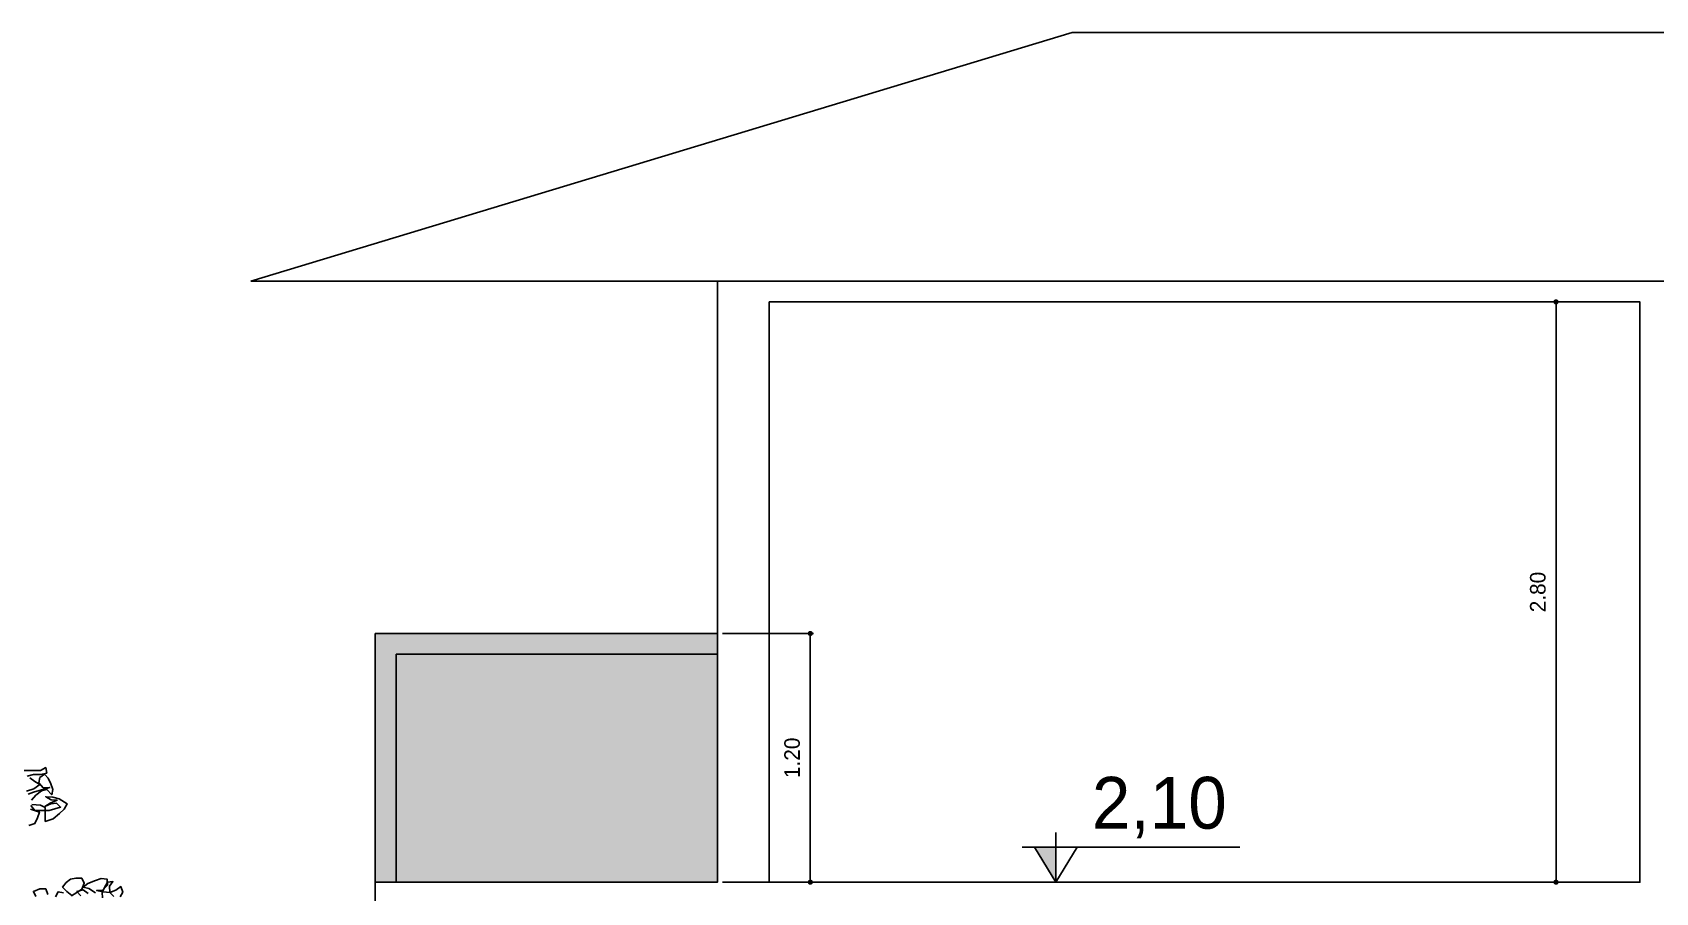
# Model space of a CAD drawing. Header units: millimetres. Extents: x 92.2 to 172.4, y 6.8 to 63.1.
# Drawn here: x 134.86 to 142.68, y 37.8 to 41.95 of the extents above; entities that cross this region are included whole.
import ezdxf

# ---------------------------------------------------------------- set-up
doc = ezdxf.new("R2010")
doc.units = ezdxf.units.MM
for name, color, linetype in [('Alvenaria', 5, 'Continuous'), ('COTAS', 1, 'Continuous'), ('Texto', 7, 'Continuous'), ('VEGETAÇÃO', 64, 'Continuous')]:
    doc.layers.add(name, color=color, linetype=linetype)
doc.styles.add('ARTIUM', font='GOTHIC.TTF', dxfattribs={"height": 0.1})
doc.styles.add('ROMANS', font='C-ACENTO.SHX')
doc.dimstyles.new('Artiun 1-50', dxfattribs={"dimscale": 0.5, "dimtxt": 0.15, "dimasz": 0.05, "dimexe": 0.03, "dimexo": 0.05, "dimgap": 0.1, "dimtad": 1, "dimzin": 4, "dimdsep": 46, "dimtxsty": 'ROMANS', "dimblk": 'DOT', "dimcen": 0.025, "dimclrt": 2, "dimadec": 0, "dimazin": 0, "dimtfac": 1, "dimtix": 1, "dimtmove": 2, "dimatfit": 2, "dimldrblk": 'DOT', "dimfxl": 1, "dimtolj": 1, "dimtzin": 0, "dimarcsym": 0})

# ---------------------------------------------------------------- blocks, each defined once
blk = doc.blocks.new('A$C6B776F95')
for points in [[(3432.1, 5180.8), (3500, 5180.7), (3522.7, 5193.1), (3526.8, 5170.4), (3500, 5164.3), (3471.2, 5164.3), (3444.4, 5158.1)], [(3456.7, 5149.9), (3477.3, 5135.4), (3497.9, 5123.1), (3473.2, 5104.6), (3442.3, 5094.3)], [(3452.4, 4952.2), (3477.2, 4960.4), (3487.5, 4983), (3495.7, 5007.7), (3458.7, 5020.1)], [(3464.9, 5038.7), (3499.9, 5036.6), (3520.5, 5026.3), (3520.4, 4968.6), (3553.4, 4978.9), (3580.2, 5001.5), (3598.7, 5020), (3611.1, 5042.7), (3578.2, 5063.3), (3551.4, 5069.5), (3522.6, 5071.6), (3545.2, 5059.2), (3569.9, 5057.1), (3541.1, 5044.8), (3518.4, 5030.4), (3543.1, 5042.7), (3567.8, 5044.7), (3584.3, 5028.3), (3536.9, 5013.9), (3477.2, 5013.9), (3460.8, 5034.6)], [(3462.8, 5057.2), (3481.4, 5077.8), (3504.1, 5096.3), (3526.7, 5102.4), (3547.3, 5079.8), (3551.4, 5102.4), (3543.2, 5125.1), (3532.9, 5149.8), (3516.5, 5166.3), (3497.9, 5151.9), (3493.8, 5129.3), (3512.3, 5108.6), (3539.1, 5110.7), (3504.1, 5100.4), (3471.1, 5090.1), (3448.4, 5081.9)], [(3481.3, 4656), (3471, 4676.6), (3497.8, 4686.9), (3522.5, 4686.9), (3530.7, 4664.2)], [(3563.6, 4653.9), (3574, 4674.5), (3596.6, 4670.3)], [(3631.6, 4660), (3611, 4676.5), (3592.5, 4695), (3606.9, 4713.6), (3625.5, 4728), (3648.1, 4732.1), (3672.9, 4732), (3683.1, 4711.4), (3672.8, 4686.7), (3652.2, 4672.3), (3629.5, 4657.9)], [(3668.7, 4657.9), (3652.2, 4676.5), (3679, 4682.6), (3699.6, 4668.2)], [(3730.5, 4670.2), (3701.6, 4688.8), (3679, 4695), (3697.5, 4709.4), (3730.5, 4721.7), (3753.2, 4729.9), (3777.9, 4727.8), (3779.9, 4703.1), (3759.3, 4682.5), (3734.6, 4680.5), (3761.4, 4674.3), (3790.2, 4672.2), (3814.9, 4682.5), (3835.5, 4696.9), (3843.7, 4674.2), (3833.4, 4653.6)], [(3806.6, 4655.7), (3790.2, 4672.2), (3788.2, 4699), (3802.6, 4717.5), (3779.9, 4715.5), (3767.6, 4692.8), (3757.2, 4672.2), (3759.3, 4649.6)]]:
    blk.add_lwpolyline(points)
blk = doc.blocks.new('A$C4FDE642E')
blk.add_hatch(color=256).paths.add_polyline_path([(0.1622, 0), (0.1622, 0.1692), (0.0599, 0.1692)])
at = {"layer": 'COTAS'}
for p, q in [((0.1622, 0), (0.1622, 0.2398)), ((1.0495, 0.1692), (0, 0.1692)), ((0.1622, 0), (0.0599, 0.1692)), ((0.1622, 0), (0.2645, 0.1692))]:
    blk.add_line(p, q, dxfattribs=at)
blk = doc.blocks.new('_DOT')
at = {"color": 0, "linetype": 'ByBlock'}
blk.add_line((-0.5, 0), (-1, 0), dxfattribs=at)
at = {"color": 0, "linetype": 'ByBlock', "const_width": 0.5}
blk.add_lwpolyline([(-0.25, 0, 1), (0.25, 0, 1)], format="xyb", close=True, dxfattribs=at)
blk = doc.blocks.new('*D115')
at = {"layer": 'COTAS', "color": 0, "lineweight": -2, "transparency": 16777216}
for p, q in [((142.5848, 40.655), (142.1898, 40.655)), ((142.2048, 37.88), (142.2048, 40.63)), ((142.5848, 37.855), (142.1898, 37.855))]:
    blk.add_line(p, q, dxfattribs=at)
at = {"layer": 'Defpoints', "color": 0, "transparency": 16777216}
for p in [(142.2048, 40.655), (142.6098, 40.655), (142.6098, 37.855)]:
    blk.add_point(p, dxfattribs=at)
at = {"layer": 'COTAS', "color": 0, "lineweight": -2, "transparency": 16777216, "xscale": 0.025, "yscale": 0.025, "zscale": 0.025}
for p, rotation in [((142.2048, 40.655), 90), ((142.2048, 37.855), 270)]:
    blk.add_blockref('_DOT', p, dxfattribs=dict(at, rotation=rotation))
at = {"layer": 'COTAS', "color": 7, "transparency": 16777216, "insert": (142.1173, 39.255), "char_height": 0.075, "attachment_point": 5, "rotation": 90, "style": 'ROMANS'}
blk.add_mtext('\\A1;2.80', dxfattribs=at)
blk = doc.blocks.new('*D127')
at = {"layer": 'COTAS', "color": 0, "lineweight": -2, "transparency": 16777216}
for p, q in [((138.1848, 39.055), (138.623, 39.055)), ((138.608, 39.03), (138.608, 37.88)), ((138.1848, 37.855), (138.623, 37.855))]:
    blk.add_line(p, q, dxfattribs=at)
at = {"layer": 'Defpoints', "color": 0, "transparency": 16777216}
for p in [(138.1598, 39.055), (138.1598, 37.855), (138.608, 37.855)]:
    blk.add_point(p, dxfattribs=at)
at = {"layer": 'COTAS', "color": 0, "lineweight": -2, "transparency": 16777216, "xscale": 0.025, "yscale": 0.025, "zscale": 0.025}
for p, rotation in [((138.608, 39.055), 90), ((138.608, 37.855), 270)]:
    blk.add_blockref('_DOT', p, dxfattribs=dict(at, rotation=rotation))
at = {"layer": 'COTAS', "color": 7, "transparency": 16777216, "insert": (138.5205, 38.455), "char_height": 0.075, "attachment_point": 5, "rotation": 90, "style": 'ROMANS'}
blk.add_mtext('\\A1;1.20', dxfattribs=at)

msp = doc.modelspace()

# ---------------------------------------------------------------- hatches: boundary and pattern name
msp.add_hatch(color=256).paths.add_polyline_path([(136.5098, 39.055), (136.5098, 37.855), (136.6098, 37.855), (136.6098, 38.955), (138.1598, 38.955), (138.1598, 39.055)])
h = msp.add_hatch(color=256)
h.set_gradient(color1=(28, 214, 227), one_color=1, tint=1, name='CURVED')
h.paths.add_polyline_path([(136.6098, 38.955), (136.6098, 37.855), (138.1598, 37.855), (138.1598, 38.955)])

# ---------------------------------------------------------------- linework, layer by layer
at = {"color": 30}
for p, q in [((139.8715, 41.955), (135.9098, 40.755)), ((139.8715, 41.955), (149.9784, 41.955)), ((135.9098, 40.755), (155.1098, 40.755))]:
    msp.add_line(p, q, dxfattribs=at)
for p, q in [((136.5098, 37.855), (136.5098, 39.055)), ((136.5098, 39.055), (138.1598, 39.055)), ((136.6098, 37.855), (136.6098, 38.955)), ((136.6098, 38.955), (138.1598, 38.955))]:
    msp.add_line(p, q)
at = {"layer": 'Alvenaria'}
for points in [[(138.1598, 40.755), (154.5098, 40.755), (154.5098, 33.835), (136.5098, 33.835), (136.5098, 37.855), (138.1598, 37.855)], [(138.4098, 40.655), (138.4098, 37.855), (142.6098, 37.855), (142.6098, 40.655)]]:
    msp.add_lwpolyline(points, close=True, dxfattribs=at)

# ---------------------------------------------------------------- block references
msp.add_blockref('A$C4FDE642E', (139.6299, 37.855))
at = {"layer": 'VEGETAÇÃO', "color": 30, "xscale": 0.001156395325779158, "yscale": 0.001156395325779158, "zscale": 0.001156395325779158}
msp.add_blockref('A$C6B776F95', (130.847, 32.4024), dxfattribs=at)

# ---------------------------------------------------------------- texts
at = {"layer": 'Texto', "style": 'ARTIUM'}
msp.add_text('2,10', height=0.25, dxfattribs=at).set_placement((139.9661, 38.1132))

# ---------------------------------------------------------------- dimensions: what is measured, and where the dimension line sits
at = {"layer": 'COTAS'}
for base, p1, p2, picture, middle in [((142.2048, 40.655), (142.6098, 37.855), (142.6098, 40.655), '*D115', (142.1173, 39.255)), ((138.608, 37.855), (138.1598, 39.055), (138.1598, 37.855), '*D127', (138.5205, 38.455))]:
    dim = msp.add_linear_dim(base=base, p1=p1, p2=p2, angle=90, dimstyle='Artiun 1-50', override={"dimclrt": 7}, dxfattribs=at)
    dim.commit()
    dim.dimension.update_dxf_attribs({"geometry": picture, "text_midpoint": middle})

doc.saveas('drawing.dxf')
